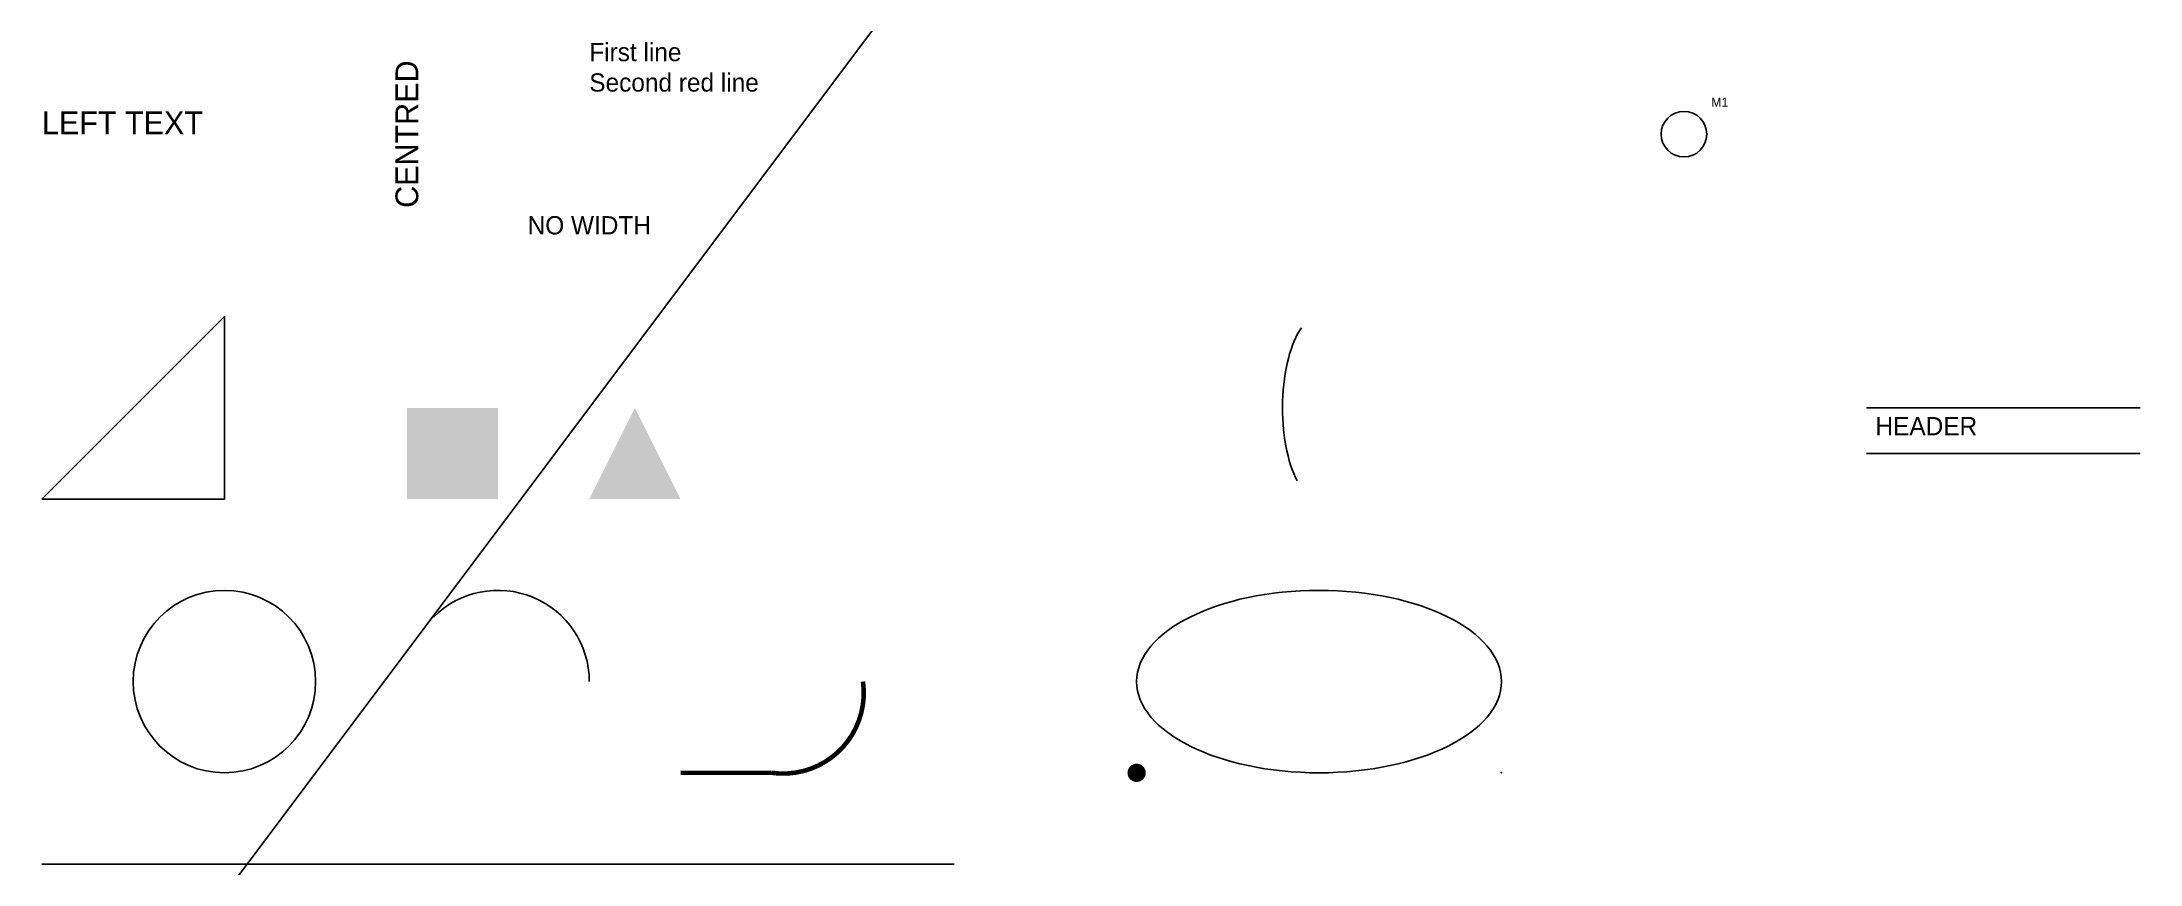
# Model space of a CAD drawing. Header units: inches. Extents: x 0 to 23, y 0 to 9.
import ezdxf
from ezdxf.enums import TextEntityAlignment as Align

# ---------------------------------------------------------------- set-up
doc = ezdxf.new("R2010")
doc.units = ezdxf.units.IN
for name, color, linetype in [('GEOM', 2, 'Continuous'), ('SYMS', 4, 'Continuous'), ('TABLE', 6, 'Continuous'), ('TEXT', 3, 'Continuous')]:
    doc.layers.add(name, color=color, linetype=linetype)

# ---------------------------------------------------------------- blocks, each defined once
blk = doc.blocks.new('SYM')
blk.add_circle((0, 0), 0.25)
blk.add_attdef('TAG1', (0.3, 0.3), '', height=0.1)
blk = doc.blocks.new('*T1')
at = {"layer": 'TABLE'}
for p, q in [((0, 0), (3, 0)), ((0, -0.5), (3, -0.5))]:
    blk.add_line(p, q, dxfattribs=at)
at = {"layer": 'TABLE', "insert": (0.1, -0.1), "char_height": 0.2, "width": 2.8, "attachment_point": 1}
blk.add_mtext('HEADER', dxfattribs=at)

msp = doc.modelspace()

# ---------------------------------------------------------------- linework, layer by layer
at = {"layer": 'GEOM'}
msp.add_line((0, 0), (10, 0), dxfattribs=at)
msp.add_ray((0, -3), (0.6, 0.8), dxfattribs=at)
msp.add_lwpolyline([(0, 4), (2, 4), (2, 6)], close=True, dxfattribs=at)
at = {"layer": 'GEOM', "const_width": 0.05}
msp.add_lwpolyline([(7, 1), (8, 1, 0.5), (9, 2)], format="xyb", dxfattribs=at)
at = {"layer": 'GEOM', "const_width": 0.1}
msp.add_lwpolyline([(11.95, 1, 1), (12.05, 1, 1)], format="xyb", close=True, dxfattribs=at)
at = {"layer": 'GEOM'}
msp.add_circle((2, 2), 1, dxfattribs=at)
msp.add_arc((5, 2), 1, 0, 135, dxfattribs=at)
msp.add_ellipse((14, 5), major_axis=(0, 1), ratio=0.4, start_param=0.5, end_param=2.5, dxfattribs=at)
msp.add_ellipse((14, 2), major_axis=(2, 0), ratio=0.5, dxfattribs=at)
msp.add_point((16, 1), dxfattribs=at)
msp.add_solid([(4, 4), (5, 4), (4, 5), (5, 5)], dxfattribs=at)
msp.add_trace([(6, 4), (7, 4), (6.5, 5)], dxfattribs=at)

# ---------------------------------------------------------------- block references
msp.add_blockref('*T1', (20, 5))
at = {"layer": 'SYMS'}
ref = msp.add_blockref('SYM', (18, 8), dxfattribs=dict(at, xscale=-1, rotation=45))
ref.add_attrib('TAG1', 'M1', (18.3, 8.3), dxfattribs={"height": 0.1})

# ---------------------------------------------------------------- texts
at = {"layer": 'TEXT'}
msp.add_text('CENTRED', height=0.25, rotation=90, dxfattribs=at).set_placement((4, 8), align=Align.MIDDLE_CENTER)
msp.add_text('LEFT TEXT', height=0.25, dxfattribs=at).set_placement((0, 8))
at = {"layer": 'TEXT', "insert": (6, 9), "char_height": 0.2, "width": 3, "attachment_point": 1}
msp.add_mtext('First line\\PSecond {\\C1;red} line', dxfattribs=at)
at = {"layer": 'TEXT', "insert": (6, 7), "char_height": 0.2, "attachment_point": 5}
msp.add_mtext('NO WIDTH', dxfattribs=at)

doc.saveas('drawing.dxf')
